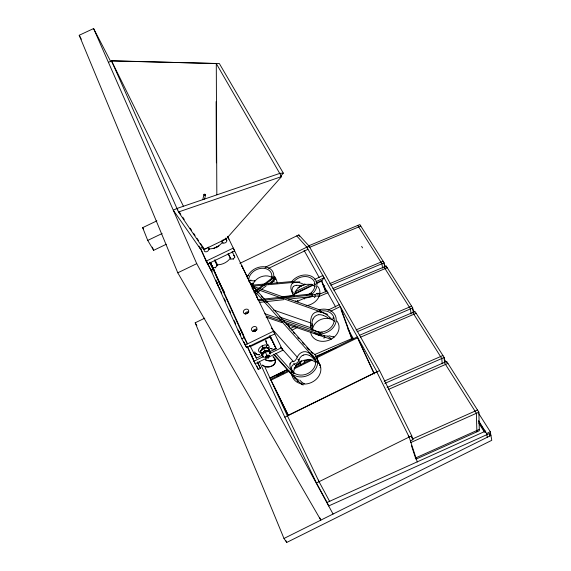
<?xml version="1.0" encoding="UTF-8"?>
<svg xmlns="http://www.w3.org/2000/svg" width="571" height="571" viewBox="0 0 571 571"><rect width="100%" height="100%" fill="white"/><g stroke="black" fill="none" stroke-linecap="round" stroke-linejoin="round"><path stroke-width="0.86" d="M310.595 327.626C310.467 322.394 309.775 313.251 317.026 311.795M274.837 276.649L275.386 278.677A30.634 2.113 -53.4 0 1 275.857 278.719L275.5 279.447M266.257 346.79L266.407 345.955M266.414 346.825L266.571 345.976M111.459 60.769L178.53 211.984L204.018 249.548L226.309 238.821L281.56 176.589L216.288 63.559L111.459 60.769L183.341 206.045M304.471 284.722L304.621 284.008M301.488 285.122L301.324 285.928L300.332 285.657A27.743 17.972 69.1 0 0 299.061 285.4L296.599 285.286M292.894 282.445L292.78 282.995A12.319 9.643 -22.2 0 1 311.545 278.405A12.319 9.643 -22.2 0 1 309.139 294.279A11.02 1.456 -15.1 0 1 310.224 294.101L311.502 293.915L257.428 299.775M202.776 199.707L203.933 194.561M204.582 199.151L205.553 194.861M290.025 364.105L290.211 363.556M274.365 276.728L274.394 276.285M303.9 363.263L304.971 360.843M295.371 365.576L300.125 363.249L301.188 360.872M295.507 365.697L300.275 363.363L301.36 360.936M268.962 355.976L269.141 355.583M313.015 319.053L313.45 318.24A6.759 6.031 -57.8 0 1 318.018 314.849M255.53 294.422L257.2 292.83M314.778 279.405L322.793 275.515L323.935 277.841L321.773 280.982L316.955 283.323M270.882 283.609C271.689 281.71 276.214 279.183 273.566 277.849A13.968 10.685 -25 0 0 263.045 266.714A13.968 10.685 -25 0 0 247.193 277.849M248.799 281.26A12.048 9.215 -25 0 1 261.133 268.334A12.048 9.215 -25 0 1 271.446 278.727L271.832 278.234M280.368 176.475L283.323 173.134L219.335 63.545L111.424 60.926L108.419 62.339M293.316 286.685L293.173 286.842A6.552 4.24 68.1 0 0 292.181 291.41L292.359 292.273M249.234 281.21A14.261 3.683 35.4 0 1 249.384 281.089L250.926 280.011M262.567 353.221L263.709 352.086M275.779 359.102C272.902 361.571 268.556 361.222 265.322 359.666M275.886 359.223C272.959 361.736 268.541 361.407 265.251 359.816M258.52 291.802L259.826 290.789M261.111 289.782L266.107 285.9M268.513 284.023L275.386 278.677M274.708 277.149L255.059 292.224L255.858 293.879M254.423 291.495L255.737 290.496M257.036 289.504L273.166 277.22M272.545 277.692L272.981 277.435M331.965 319.574L332.793 318.968M329.745 317.983L328.939 318.582L327.89 317.797A28.479 25.331 -55.7 0 0 326.476 316.884L323.457 315.435M319.296 332.401L318.732 332.129A12.755 10.335 -21.7 0 0 334.213 319.846A12.755 10.335 -21.7 0 0 318.504 311.673L319.053 311.266A1.242 0.992 -21.7 0 0 319.253 309.696M250.883 284.072L251.954 283.716A27.158 7.08 35.6 0 1 252.639 283.659L253.231 283.666L252.653 283.03M249.42 281.06L250.526 280.704A34.146 8.865 35.7 0 1 254.902 281.16L254.345 280.554M297.063 301.424L303.965 298.44L312.772 296.428L312.151 294.893L311.138 294.836A14.282 11.177 -22.2 0 0 312.901 277.121A14.282 11.177 -22.2 0 0 291.817 281.517A1.199 0.935 -22.9 0 1 292.959 282.445M263.616 348.396A8.793 6.288 18.4 0 1 268.206 347.803L269.376 350.187A8.715 6.174 17.9 0 1 267.942 350.601L264.723 350.765L263.509 348.453A8.843 6.11 -71.5 0 0 260.305 351.657L262.517 356.111M302.551 355.512L303.294 355.133M487.313 437.243L486.635 433.553L490.275 431.74L478.833 413.675M204.782 318.147L195.189 322.801L283.98 538.467L490.924 435.445L489.975 433.939M283.98 538.467L286.713 542.45L491.788 440.305L490.275 431.74M259.619 362.057L284.836 417.187L316.47 482.987L411.705 435.766L379.579 370.6L309.082 246.058L298.847 234.888L239.877 263.359M410.413 440.891L412.954 439.627L411.705 435.766M284.836 417.187L379.579 370.6M247.307 346.633L253.909 361.236L258.32 369.444L260.476 368.388L257.535 361.935M270.047 377.966L287.463 369.451M270.083 378.138L287.563 369.587M277.199 374.997L283.009 372.156L277.199 374.997L277.956 376.467M288.883 370.365L270.611 379.308L288.234 415.31M294.443 367.645L311.124 359.48M315.884 357.146L357.189 336.926L374.426 373.912M270.961 380.193L289.283 371.221M294.065 368.88L312.387 359.916M316.37 357.967L357.796 337.689M208.886 265.636L241.854 338.824L244.117 337.725L247.421 343.92L210.585 262.696M241.854 338.824L246.593 347.632L274.822 333.878L273.538 331.201L245.18 345.012L243.717 341.772M290.346 328.518L295.157 326.177M328.004 310.16L339.224 304.7M291.781 330.224L297.348 327.511M330.737 311.231L340.28 306.577L352.093 338.831M273.573 349.359L275.921 348.21M249.848 345.534L256.429 358.138L262.717 355.069M269.79 351.615L276.207 348.817L270.24 336.34L275.193 346.718M253.909 361.236L263.374 356.611M270.476 353.142L281.524 347.753L282.752 350.287L269.291 356.861M266.129 358.402L255.244 363.72L247.55 346.704M297.955 287.57L305.164 284.072M295.086 291.852L311.109 284.065M315.92 281.731L323.935 277.841M294.593 293.594L312.887 284.715M316.862 282.781L321.63 280.461L325.977 291.917M294.493 294.229L312.944 285.272M246.672 276.243L248.271 275.465M265.115 267.321L309.082 246.058M268.57 268.363L307.848 249.363L306.827 247.15L296.727 235.909M316.926 293.722L317.412 293.487M283.323 173.134L279.94 173.341L176.867 208.501L173.284 210.214L200.036 248.442L202.891 247.072M110.824 61.775L93.601 28.55L79.212 35.274L177.781 272.802L196.738 263.666L333.064 514.028M200.421 248.449L206.131 261.161L233.282 248.078L234.667 250.955L207.63 263.988L200.492 248.121M166.261 244.274L153.628 250.341L147.732 240.412L142.664 227.658L156.889 220.849M147.732 240.412L162.15 233.503M316.734 293.815L314.807 294.586L258.963 300.739M485.771 431.005L327.055 502.444L328.675 505.956L489.433 433.51L489.718 436.044M415.253 458.113L479.283 429.413M415.895 459.184L479.312 430.748L478.869 412.176L446.672 361.422L387.088 387.481M410.628 442.611L478.869 412.176M412.626 438.921L477.499 410.014M384.147 381.178L442.932 355.519M384.797 383.412L444.174 357.482L415.003 311.502L359.509 335.313M388.565 389.386L447.928 363.399M356.068 329.924L411.605 306.142M357.103 331.758L412.733 307.919L386.189 266.079L332.936 288.526M314.628 354.577L352.978 338.118M304.157 361.386L309.061 359.28M315.599 356.475L336.034 347.696M360.558 337.168L416.145 313.293M323.207 286.392L324.849 285.7M329.774 283.63L383.091 261.19M330.716 285.3L384.119 262.817L359.858 224.574L308.982 245.68M319.831 294.058L327.204 290.946M319.125 296.449L328.147 292.645M333.892 290.218L387.231 267.713M309.032 247.564L360.815 226.073M178.53 211.984L281.56 176.589M304.129 298.947L304.671 298.769M309.139 294.279L309.789 294.094A1.221 0.964 -21.9 0 1 311.224 294.829M314.721 294.615L315.335 296.142L288.476 299.147M318.896 293.651L319.874 293.373L316.677 293.351M318.254 296.37L319.218 296.099L318.311 296.049A31.005 3.94 -15 0 0 315.349 296.135M307.483 294.615L307.769 294.55A10.085 1.328 -15.1 0 1 310.224 294.101A14.568 1.913 -15.1 0 1 311.488 293.922M295.236 301.638L298.19 301.295M259.748 302.359L283.687 299.682M282.517 296.67L293.765 295.457C291.81 292.066 289.261 287.27 291.988 283.644A10.264 6.638 68.1 0 1 293.701 282.566L295.186 282.231L252.682 286.15M259.577 354.648L257.25 354.427L255.38 352.978M259.605 354.812L257.757 354.762L255.672 353.563M299.818 281.81L295.293 282.224L297.841 282.352M251.861 285.172L293.151 281.424M291.817 281.517L292.787 281.76M292.017 371.35L291.902 370.75A13.104 10.906 -25.3 0 0 311.923 370.593A13.104 10.906 -25.3 0 0 309.346 353.256L310.032 353.271A1.278 1.056 -24 0 0 311.523 352.057M319.446 364.962L320.031 364.976L319.053 362.863A32.718 27.03 29.8 0 0 316.655 358.745M320.017 367.817C321.559 367.453 319.303 363.377 318.211 362.457M328.775 336.233L327.968 336.191M327.854 336.183L324.214 335.727L266.878 316.134M417.33 462.018L409.15 437.036L376.746 371.792L287.391 415.731L319.061 481.703L329.781 501.666M265.736 357.246L266.15 357.346M330.516 338.946L331.237 339.145L330.523 338.81M330.145 338.846L329.574 338.682A31.833 3.383 21.9 0 1 324.835 337.225L285.814 323.914M320.338 310.132L319.196 309.753A14.789 11.984 -21.7 0 1 336.205 319.603A14.789 11.984 -21.7 0 1 319.475 333.921C323.557 336.833 319.018 335.47 316.819 334.313M266.107 317.19L282.053 322.629M264.83 313.736L320.716 332.886M329.203 335.791L334.049 337.218L333.193 336.811M317.026 311.773A10.342 9.229 -57.7 0 1 319.76 311.773A14.989 13.369 -57.2 0 1 322.08 312.344L319.767 311.766A11.306 10.092 -57.6 0 0 318.504 311.666M310.588 325.377L311.83 325.798M279.205 316.891L310.588 327.668M273.516 309.989L310.567 322.908M251.747 285.85L320.517 310.196M254.416 288.441L322.08 312.337M327.697 314.321L322.222 312.387L325.349 313.893A35.737 31.826 -55.1 0 1 331.915 319.624M270.704 348.31L272.303 348.952M270.654 348.467L272.231 349.102M316.655 334.242L315.499 333.757M314.857 333.478L314.25 333.207M309.275 355.419L308.975 355.283A6.959 5.81 28.8 0 0 303.272 355.105M262.617 365.076C268.313 370.315 280.332 363.413 273.024 356.796M262.532 365.219C267.321 369.444 278.762 365.676 274.565 358.452M311.816 328.946L312.258 329.21A6.866 0.728 22 0 0 316.919 331.416L317.219 331.537A10.678 1.128 22 0 0 320.16 332.665A13.79 1.449 22 0 1 318.732 332.136M298.726 380.25L294.486 377.067L274.373 354.641M220.706 285.272L218.308 280.332L220.699 285.286M312.501 353.128L311.431 352.071A15.196 12.648 -25.3 0 1 313.372 371.707A15.196 12.648 -25.3 0 1 290.832 372.749L292.431 375.433L289.911 371.692M225.802 238.307L226.309 238.821M273.131 356.675L274.58 358.467M309.361 353.235A14.089 11.734 29.1 0 1 312.416 355.983L310.681 354.256A10.892 9.079 29.1 0 0 307.919 352.428C303.736 350.159 298.876 353.085 297.291 357.175L271.332 328.104M275.914 353.392L293.887 373.434M299.854 380.093C300.41 381.057 304.471 384.704 304.671 383.384M273.388 354.206L295.178 378.494L294.486 377.067M297.791 359.13L298.64 360.08M280.461 347.104L293.166 361.3M293.687 363.235L294.536 364.191L292.381 365.326L291.338 367.438L292.352 371.978M312.401 353.006L251.133 284.13L251.668 285.236M251.932 285.785L254.245 288.384M255.979 290.339L258.292 292.93M261.175 296.171L262.325 297.47M265.779 301.352L266.928 302.644M293.23 332.208L294.365 333.485M297.776 337.318L298.911 338.589M302.309 342.414L304.008 344.327M306.834 347.503L309.097 350.044M251.975 288.034L254.809 291.217M256.507 293.123L312.437 355.969M315.599 359.523L312.551 356.097L314.864 359.209M313.857 359.052L316.034 361.957M333.136 317.797L333.614 318.354A14.618 11.927 -21.7 0 0 333.114 318.097M240.662 335.334L240.362 334.827M238.171 330.138L238.407 330.516M293.665 373.156L292.723 371.942A11.691 6.01 56.1 0 1 291.902 370.75M240.391 329.074L242.903 334.249M240.405 329.053L242.889 334.171M316.07 357.303L316.398 357.76M176.867 208.501L177.852 209.95M179.323 212.134L180.793 214.318M182.756 217.23L184.233 219.414M190.122 228.143L191.599 230.327M193.562 233.239L195.032 235.423M197.002 238.335L198.472 240.519M200.435 243.432L202.398 246.337M316.634 358.11L317.126 358.881M383.962 263.916L385.868 266.928M412.562 309.068L414.475 312.08M444.031 358.738L446.415 362.499M357.76 225.445L381.935 263.738L382.57 268.084M383.998 267L410.456 308.897L411.049 314.036M412.719 312.48L441.79 358.517L442.197 363.763M444.281 362.464L476.378 413.29L476.892 431.833M478.569 420.734L486.635 433.553M478.762 421.819L485.407 432.383M478.798 423.147L484.486 432.204M361.629 246.386L362.556 247.878M317.198 359.002L318.111 360.665M195.189 322.801L196.859 325.598M142.664 227.658L143.571 229.192M251.161 354.313L251.497 354.926M177.781 272.802L320.816 520.124L319.724 517.69M306.827 247.15L377.031 371.857M218.436 286.1L217.972 285.222M411.213 436.522L412.954 439.627M408.294 435.516L409.15 437.036M304.072 250.376L319.26 277.592M322.301 283.03L335.755 307.141M347.91 328.91L353.549 339.024M208.187 264.673L208.408 265.023L208.265 264.637M262.01 355.119L262.796 356.711A8.658 6.181 17.9 0 0 263.331 356.754A8.736 6.231 17.9 0 1 262.81 356.739L262.482 356.126A4.468 2.605 -25.4 0 0 263.659 356.689M262.739 356.689L261.939 355.169M316.47 482.987L327.304 502.894M260.397 351.807L260.633 352.25M79.212 35.274L81.325 39.206M256.429 358.138L254.145 352.978M206.381 260.711L206.017 260.098L206.424 261.09M208.115 264.551L207.059 262.453M257.421 362.656L260.476 368.388M253.203 358.752L252.96 358.274M206.131 261.161L211.084 270.511L213.204 269.491L209.771 262.96M224.696 292.652L220.634 284.95L210.442 262.474M254.702 351.85L255.016 352.443M268.263 347.825L268.463 348.21M215.41 267.364L215.674 267.878M216.695 282.267L216.202 281.382L216.702 282.609M270.504 352.428L270.069 353.777A8.701 6.003 -71.1 0 0 270.683 352.864L269.155 349.68M270.597 352.714L269.748 350.937M207.88 247.636L208.8 249.391M214.396 260.219L217.265 265.743M208.379 247.115L209.607 249.484M214.91 259.762L217.765 265.294M238.642 330.966L238.964 331.594M255.037 330.495L255.572 331.551M240.098 334.32L238.157 330.131M261.825 354.862L260.297 351.629A8.922 6.16 -71.5 0 1 263.566 348.374M206.652 261.233L206.988 261.911M269.177 350.744A8.786 6.11 -71.6 0 1 269.569 350.508L270.361 352.343A4.468 2.605 -25.4 0 1 269.947 353.863M216.702 246.865L217.051 247.557M216.281 247.257L216.552 247.793M261.475 353.884L261.668 354.27A9.928 6.888 -71.6 0 1 261.846 353.856M287.87 324.164L290.254 328.91M291.074 369.323L290.925 369.03A7.038 3.633 56.1 0 1 290.004 364.084M269.048 349.366L268.192 347.782A9.928 6.888 -71.6 0 0 267.699 347.925M217.865 285.015L217.387 284.051M288.241 325.299L289.433 327.668M283.616 373.819L282.888 372.363L277.442 375.026M262.353 345.705C261.611 344.363 264.159 349.588 263.181 347.425M209.678 262.424L210.528 263.995L209.821 262.375M268.984 349.338L269.219 349.709M217.009 282.888L217.251 283.366M251.804 355.526L252.039 355.997M228.543 254.174L230.506 258.163M204.247 250.062A2.363 1.72 -27.1 0 0 206.638 251.718A2.363 1.72 -27.1 0 0 208.522 248.856A12.483 9.043 -26.4 0 0 222.405 242.175L222.754 242.896M212.598 265.701A2.305 1.713 -27.2 0 0 214.789 267.585A2.305 1.713 -27.2 0 0 216.737 264.723A12.212 9 -26.5 0 0 230.306 258.171L230.648 258.863M221.776 240.948L222.954 243.325M228.05 253.638L230.791 259.191M269.334 350.044L269.548 350.637M252.632 357.624L252.382 357.125M269.819 335.805L276.071 348.553M269.64 336.333L271.204 339.502M273.745 385.675L288.227 415.131M233.154 258.799L233.411 259.32M249.862 345.719L250.319 346.633L270.333 336.883L269.94 336.069M239.213 332.094L239.47 332.629M225.645 238.107L226.801 240.491M232.226 251.625L234.938 257.193M227.593 236.344L282.752 350.287M207.23 262.41L207.594 263.16M293.851 372.77L294.051 373.191M227.658 236.58L228.95 239.242M243.018 268.32L241.783 265.772L257.55 298.319L256.336 295.807M217.258 283.794L216.802 282.823M217.615 284.13L217.851 284.615M252.132 356.604L251.583 355.433M206.938 262.203L206.509 261.282M239.727 333.157L240.063 333.878M265.08 351.579L268.32 358.188L268.127 357.71M299.39 361.679L300.125 363.249M300.275 363.363L301.003 364.94M207.808 263.616L208.144 264.352M318.325 480.118L319.061 481.703L318.946 481.303M358.295 339.338L373.413 372.256M265.051 367.339L287.406 415.924M254.102 353.064L255.608 356.354M209.892 262.182L244.117 337.725M203.176 247.686L204.018 249.548M256.857 366.211L258.32 369.444M218.143 285.25L218.422 285.885M244.395 342.771L246.593 347.632M211.149 269.548L212.248 271.982M215.909 280.097L217.373 283.344M219.2 287.399L220.299 289.832M221.034 291.46L221.762 293.08M224.324 298.761L225.424 301.195M229.449 310.124L230.548 312.558M234.203 320.674L235.666 323.914M239.328 332.029L240.063 333.657M251.497 355.241L251.083 354.27M198.994 246.115L200.036 248.442M271.889 276.257L272.131 276.799M272.331 277.249L272.702 278.084M273.302 279.419L273.816 280.561M93.601 28.55L196.738 263.666M265.915 340.587L266.657 343.492M265.772 340.673L266.493 343.506M286.035 540.801L286.713 542.45M324.214 335.727L324.828 337.218M321.866 332.058L322.087 332.593M240.541 334.949L240.677 335.341M311.538 292.395L311.759 292.937M152.357 247.157L153.628 250.341M298.847 234.888L299.411 236.344M321.309 280.404L325.656 291.867M341.044 309.66L351.672 338.639M411.434 445.608L415.552 458.128M301.267 382.92L301.438 383.812L299.668 382.477A32.654 16.545 55.9 0 1 295.178 378.509M384.119 262.817L384.74 267.171M386.189 266.079L386.431 267.82M412.733 307.919L413.211 312.209M444.174 357.482L444.559 362.728M216.288 63.559L216.83 194.704M216.124 101.567L216.38 162.806M225.045 238.892A2.363 1.72 -25.8 0 1 222.362 240.191M206.388 248.171A2.37 1.72 -27.1 0 1 203.633 248.849A2.37 1.72 -27.1 0 1 202.826 246.9M254.002 331.451A2.006 1.599 -27.6 0 1 256.665 330.338M245.794 314.278A1.97 1.542 -27.3 0 1 248.142 312.879M266.329 357.553A1.563 0.914 -25.5 0 1 266.828 356.026A1.563 0.914 -25.5 0 1 268.87 355.847A1.563 0.914 -25.5 0 1 268.12 357.389M268.984 356.547A1.899 1.099 -25.5 0 1 268.127 357.303M265.779 357.318A1.899 1.099 -25.5 0 1 266.122 356.011M266.636 355.605A1.899 1.099 -25.5 0 1 266.878 355.469M267.514 355.219A1.899 1.099 -25.5 0 1 269.105 355.519M262.01 350.23A2.455 1.442 -25.4 0 1 263.388 347.439M264.708 347.125A2.455 1.442 -25.4 0 1 265.015 347.132M261.254 352.678A5.724 3.369 -25.4 0 1 259.163 348.424A5.724 3.369 -25.4 0 1 266.4 344.891A5.724 3.369 -25.4 0 1 268.634 349.074M268.57 347.853A10.271 6.081 -25.4 0 1 268.042 348.31M268.077 344.477A6.681 3.954 -25.4 0 1 267.471 345.576M267.164 343.97A5.018 2.962 -25.4 0 1 267.335 345.055M264.651 350.801A8.751 5.995 -71 0 1 261.404 354.027M268.841 350.259A4.432 2.598 -25.4 0 0 268.941 349.345L268.477 348.417A4.432 2.598 -25.4 0 0 266.564 347.753L264.951 347.96A4.432 2.598 -25.4 0 0 262.41 349.202L261.247 350.38A4.432 2.598 -25.4 0 0 260.669 352.228L261.147 353.149A4.432 2.598 -25.4 0 0 261.311 353.292M262.018 355.205A4.468 2.605 -25.4 0 1 262.631 353.299L263.795 352.164A4.468 2.605 -25.4 0 1 266.336 350.915L267.956 350.715A4.468 2.605 -25.4 0 1 269.89 351.365M264.537 357.239A4.154 2.42 -25.4 0 1 262.96 354.42A4.154 2.42 -25.4 0 1 267.678 351.629A4.154 2.42 -25.4 0 1 270.333 353.813M263.588 356.418A4.147 2.427 -25.4 0 1 263.031 353.142A4.147 2.427 -25.4 0 1 268.106 350.929A4.147 2.427 -25.4 0 1 269.755 353.727M269.084 350.865A9.828 6.759 -71 0 0 269.355 350.244A8.786 6.224 17.9 0 1 264.723 350.851A8.829 6.053 -71 0 1 261.447 354.106M263.302 356.604A9.828 6.759 -71 0 1 262.81 356.739M269.127 350.673A8.865 6.167 -71.6 0 1 269.526 350.43M225.895 239.52A2.355 1.72 -25.8 0 1 225.845 242.454A2.355 1.72 -25.8 0 1 222.405 242.175M232.133 252.068A12.212 9 -26.5 0 1 232.154 252.846M213.875 248.599A12.212 9 -26.5 0 1 218.879 246.008M233.375 255.458A2.305 1.713 -25.9 0 1 233.839 258.349A2.305 1.713 -25.9 0 1 230.306 258.171M214.375 269.969A2.298 1.713 -27.3 0 1 214.196 269.776M211.613 264.187A12.169 8.993 -26.6 0 1 210.656 262.353M244.831 313.829A2.819 2.205 -27.3 0 1 248.756 311.923M252.839 331.487A2.869 2.284 -27.6 0 1 257.143 329.388M253.788 292.017A1.328 0.778 2.3 0 1 255.123 292.181M271.461 278.705A13.076 0.942 -53.5 0 1 272.503 277.734L271.974 278.191A10.1 0.728 -53.5 0 0 270.847 279.39M270.276 280.054A6.481 0.471 -53.5 0 1 270.426 279.876M252.66 285.222A11.92 9.186 -25 0 1 260.661 276.949A11.92 9.186 -25 0 1 271.867 277.442M274.159 279.726A11.92 9.186 -25 0 1 274.408 280.14M272.281 282.367A12.084 0.835 -53.5 0 1 273.78 280.861M274.109 281.582A14.582 1.413 -76.7 0 1 274.159 281.41M274.387 277.121A13.818 10.649 -25 0 1 277.121 282.973M273.102 277.385A34.01 2.448 -53.4 0 1 273.174 277.406M250.455 284.651A12.255 3.19 35.4 0 1 250.926 284.108M271.782 278.22A1.185 0.914 -24.2 0 1 273.573 277.806M250.383 284.315A1.32 0.785 -54.2 0 1 251.176 284.044M291.06 369.323A10.699 5.503 56.1 0 0 292.73 371.942A15.446 7.908 56.1 0 0 293.687 373.177A12.955 10.849 -25.3 0 1 301.559 361.207A12.955 10.849 -25.3 0 1 315.877 362.592M290.118 363.456A15.567 8.015 56.4 0 1 293.216 361.393M297.148 357.239A3.926 1.592 -58.4 0 1 292.987 361.614M314.899 359.195A36.251 29.899 30.2 0 1 316.063 361.257M299.254 359.809A3.904 1.777 -44.3 0 1 294.579 364.112M298.74 360.123A15.338 12.776 28.2 0 1 302.452 355.412M318.147 362.028A15.017 12.583 -25.3 0 1 311.431 382.499A15.017 12.583 -25.3 0 1 291.745 374.069M303.208 384.997A15.795 3.94 36.4 0 1 301.017 383.948M297.47 381.107A10.906 0.871 29.6 0 1 298.091 381.471M317.298 361.714A10.849 1.37 66.1 0 1 317.669 362.599M316.448 361.093A15.731 6.766 60 0 1 317.033 362.307M309.318 355.348A13.233 11.006 28.9 0 1 313.814 359.08M292.081 371.328A1.292 1.078 -26.8 0 1 290.825 372.834M306.32 294.886A6.631 0.878 -15.2 0 1 307.491 294.607M294.101 296.078A3.726 1.535 43.8 0 1 293.573 295.478M292.773 282.966A13.311 8.608 68.2 0 1 295.186 282.26M297.841 282.31A34.895 22.662 69.3 0 1 304.471 284.779M297.148 301.909A12.184 9.607 -22.2 0 1 296.749 301.552M294.329 295.835A12.184 9.607 -22.2 0 1 301.952 285.621A12.184 9.607 -22.2 0 1 314.942 286.385M297.655 300.888A3.704 1.056 55 0 1 297.313 300.603M314.3 297.598A14.925 2.113 -40.3 0 1 314.899 297.177M317.597 294.75A10.292 2.798 -59.7 0 1 318.275 294.229M317.697 286.421A14.125 11.134 -22.2 0 1 318.247 298.076A14.125 11.134 -22.2 0 1 306.113 305.742M292.837 293.458A14.125 11.134 -22.2 0 1 293.273 292.195M314.1 283.816A14.125 11.134 -22.2 0 1 315.271 284.422M293.266 286.599A12.491 8.08 68.4 0 1 296.606 285.343M293.408 295.371A14.354 9.229 68.1 0 1 292.273 292.288M296.991 301.345A3.697 1.435 43.9 0 1 295.5 300.888M311.695 328.903A15.139 1.599 22 0 1 310.688 327.711M312.494 329.745A12.612 10.292 -21.7 0 1 321.18 319.353A12.612 10.292 -21.7 0 1 334.499 321.352M312.066 323.507A3.819 0.635 -88.8 0 1 312.337 327.055A3.819 0.635 -88.8 0 1 311.88 330.423M311.923 325.777A14.846 13.204 -58.1 0 1 312.894 319.018M323.65 338.046A15.424 1.335 -0.2 0 1 324.278 338.061M328.917 337.447A10.656 3.719 -13.8 0 1 330.102 337.475M336.762 320.916A14.618 11.927 -21.7 0 1 329.624 339.938A14.618 11.927 -21.7 0 1 310.603 332.101M310.867 328.018A14.618 11.927 -21.7 0 1 311.288 326.683M318.318 314.728A12.883 11.477 -57.2 0 1 323.429 315.492M319.332 332.343A1.263 1.035 -22.4 0 1 319.539 333.971M204.225 195.018A0.821 0.492 13.2 0 0 205.539 194.911A0.821 0.492 13.2 0 0 204.461 194.197A0.821 0.492 13.2 0 0 204.225 195.018M267.071 357.931A1.899 1.099 -25.5 0 0 269.276 355.869A1.899 1.099 -25.5 0 0 266.314 356.183A1.899 1.099 -25.5 0 0 267.071 357.931M245.559 313.807A2.826 2.205 -27.3 0 0 248.556 310.217A2.826 2.205 -27.3 0 0 243.931 310.346A2.826 2.205 -27.3 0 0 245.559 313.807M253.71 331.337A2.876 2.284 -27.5 0 0 256.75 327.654A2.876 2.284 -27.5 0 0 252.025 327.754A2.876 2.284 -27.5 0 0 253.71 331.337"/></g></svg>
